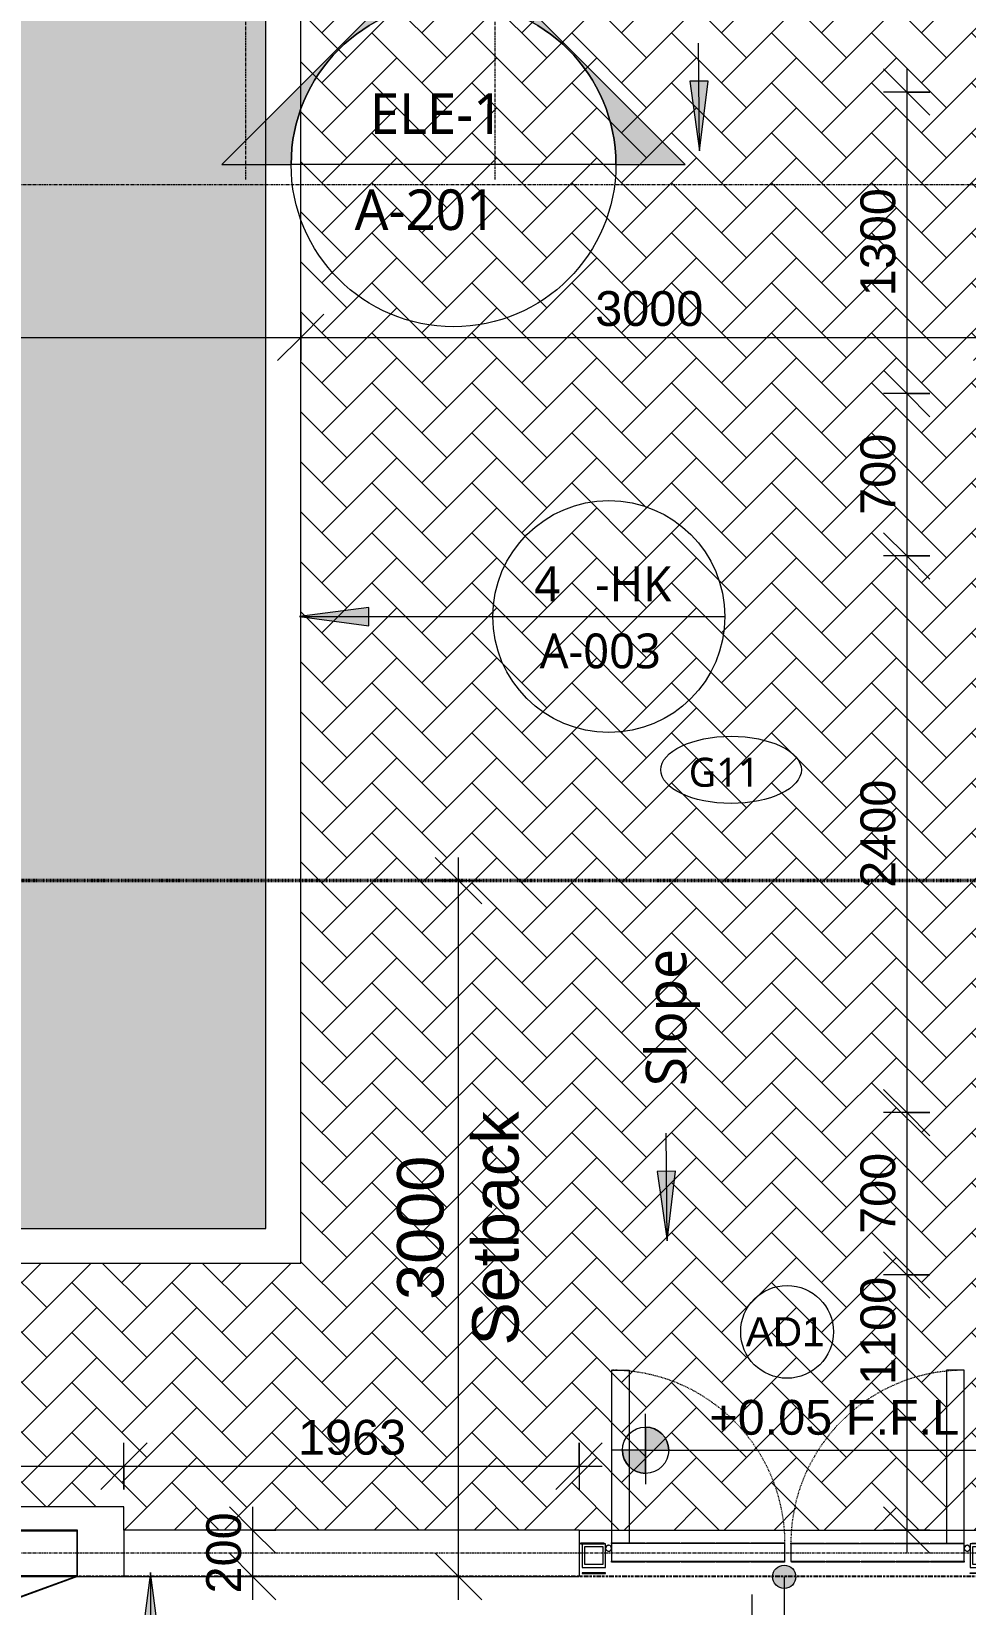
# Model space of a CAD drawing. Header units: millimetres. Extents: x -14329 to 996201, y -409013 to 338495.
# Drawn here: x -3837 to 189, y -18199 to -11417 of the extents above; entities that cross this region are included whole.
import ezdxf

# ---------------------------------------------------------------- set-up
doc = ezdxf.new("R2010")
doc.units = ezdxf.units.MM
for name, pattern in [('Dash', [6, 3, -3]), ('Dash dot2', [6, 3, -1.5, 0, -1.5]), ('Double dash', [55, 20, -5, 10, -5, 10, -5]), ('Grid Line', [22.225, 12.7, -3.175, 3.175, -3.175])]:
    doc.linetypes.add(name, pattern=pattern)
for name, color, linetype, lineweight in [('A-ANNO-DIMS', 211, 'Continuous', 9), ('A-ANNO-DIMS-100', 211, 'Continuous', 9), ('A-ANNO-NOTE', 131, 'Continuous', 9), ('A-DETL', 90, 'Continuous', 9), ('A-DOOR', 31, 'Continuous', 9), ('A-DOOR-IDEN', 31, 'Continuous', 18), ('A-FLOR', 192, 'Continuous', 9), ('A-FLOR-PATT', 8, 'Continuous', 9), ('A-WALL', 113, 'Continuous', 9), ('C-PROP-LINE', 91, 'Double dash', 25), ('G-ANNO-SYMB', 111, 'Continuous', 9), ('G-ANNO-TEXT', 231, 'Continuous', 9), ('Q-CASE', 31, 'Continuous', 9), ('S-COLS', 52, 'Continuous', 9), ('S-GRID', 1, 'Continuous', 9)]:
    doc.layers.add(name, color=color, linetype=linetype, lineweight=lineweight)
doc.styles.add('Arial_1', font='arial.ttf', dxfattribs={"height": 150})
doc.styles.add('Arial_3', font='arial.ttf', dxfattribs={"height": 200})
doc.styles.add('Arial_4', font='arial.ttf', dxfattribs={"height": 125})
doc.styles.add('Lucida Sans Unicode_1', font='l_10646.ttf', dxfattribs={"height": 175})
doc.styles.add('Lucida Sans Unicode_3', font='l_10646.ttf', dxfattribs={"height": 125})
doc.styles.add('Lucida Sans Unicode_4', font='l_10646.ttf', dxfattribs={"height": 150})
doc.dimstyles.new('100', dxfattribs={"dimscale": 304.8, "dimtxt": 153.03891, "dimasz": 0.656168, "dimexe": 0.328084, "dimexo": 0.0625, "dimgap": 0.016404, "dimtad": 1, "dimdec": 0, "dimzin": 0, "dimdsep": 46, "dimtxsty": 'Arial_1', "dimblk1": 'OBLIQUE', "dimblk2": 'OBLIQUE', "dimsah": 1, "dimcen": 0.09, "dimdle": 0.328084, "dimazin": 0, "dimtfac": 1, "dimtdec": 4, "dimtix": 1, "dimtmove": 0, "dimatfit": 3, "dimfxl": 0.328084, "dimfxlon": 1, "dimtvp": 1, "dimtolj": 1, "dimtzin": 0, "dimarcsym": 2})
doc.dimstyles.new('100_1', dxfattribs={"dimscale": 304.8, "dimtxt": 153.03891, "dimasz": 0.656168, "dimexe": 0.328084, "dimexo": 0.0625, "dimgap": 0.016404, "dimtad": 1, "dimdec": 0, "dimzin": 0, "dimdsep": 46, "dimtxsty": 'Arial_1', "dimblk1": 'OBLIQUE', "dimblk2": 'OBLIQUE', "dimsah": 1, "dimcen": 0.09, "dimdle": 0.328084, "dimazin": 0, "dimtfac": 1, "dimtdec": 4, "dimtix": 1, "dimtmove": 2, "dimatfit": 3, "dimfxl": 0.328084, "dimfxlon": 1, "dimtvp": 1, "dimtolj": 1, "dimtzin": 0, "dimarcsym": 2})
doc.dimstyles.new('Setback-dim', dxfattribs={"dimscale": 304.8, "dimtxt": 204.05188, "dimasz": 0.656168, "dimexe": 0.328084, "dimexo": 0.0625, "dimgap": 0.016404, "dimtad": 1, "dimdec": 0, "dimzin": 0, "dimdsep": 46, "dimtxsty": 'Arial_3', "dimblk1": 'OBLIQUE', "dimblk2": 'OBLIQUE', "dimsah": 1, "dimcen": 0.09, "dimdle": 0.328084, "dimazin": 0, "dimtfac": 1, "dimtdec": 4, "dimtix": 1, "dimtmove": 0, "dimatfit": 3, "dimfxl": 0.328084, "dimfxlon": 1, "dimtvp": 1, "dimtolj": 1, "dimtzin": 0, "dimarcsym": 2})

# ---------------------------------------------------------------- blocks, each defined once
blk = doc.blocks.new('Double_Gate_14354 - 12_ W x 7_ H-1332395-Ground Floor Lvl')
at = {"layer": 'A-DOOR'}
for p, q in [((-747.6, 985.8), (-747.6, 238.2)), ((-747.6, 985.8), (-671.4, 985.8)), ((-671.4, 985.8), (-671.4, 238.2)), ((773, 985.8), (696.8, 985.8)), ((696.8, 985.8), (696.8, 238.2)), ((773, 238.2), (773, 985.8)), ((-780.1, 240.5), (-881.7, 240.5)), ((-881.7, 240.5), (-881.7, 237.3)), ((-881.7, 237.3), (-780.1, 237.3)), ((-780.1, 237.3), (-780.1, 240.5)), ((-747.6, 241.4), (-602.6, 241.4)), ((-747.6, 238.2), (-747.6, 241.4)), ((-671.4, 238.2), (-747.6, 238.2)), ((-602.6, 238.2), (-747.6, 238.2)), ((0, 238.2), (-747.6, 238.2)), ((-747.6, 238.2), (-747.6, 162)), ((-602.6, 241.4), (-602.6, 238.2)), ((-597.6, 241.4), (-452.6, 241.4)), ((-597.6, 238.2), (-597.6, 241.4)), ((-452.6, 238.2), (-597.6, 238.2)), ((-452.6, 241.4), (-452.6, 238.2)), ((-447.6, 241.4), (-302.6, 241.4)), ((-447.6, 238.2), (-447.6, 241.4)), ((-302.6, 238.2), (-447.6, 238.2)), ((-302.6, 241.4), (-302.6, 238.2)), ((-297.6, 241.4), (-152.6, 241.4)), ((-297.6, 238.2), (-297.6, 241.4)), ((-152.6, 238.2), (-297.6, 238.2)), ((-152.6, 241.4), (-152.6, 238.2)), ((-147.6, 241.4), (-2.6, 241.4)), ((-147.6, 238.2), (-147.6, 241.4)), ((-2.6, 238.2), (-147.6, 238.2)), ((-2.6, 241.4), (-2.6, 238.2)), ((0, 162), (0, 238.2)), ((25.4, 240.5), (170.4, 240.5)), ((25.4, 237.3), (25.4, 240.5)), ((170.4, 237.3), (25.4, 237.3)), ((25.4, 237.3), (25.4, 161.1)), ((773, 237.3), (25.4, 237.3)), ((170.4, 240.5), (170.4, 237.3)), ((175.4, 240.5), (320.4, 240.5)), ((175.4, 237.3), (175.4, 240.5)), ((320.4, 237.3), (175.4, 237.3)), ((320.4, 240.5), (320.4, 237.3)), ((325.4, 240.5), (470.4, 240.5)), ((325.4, 237.3), (325.4, 240.5)), ((470.4, 237.3), (325.4, 237.3)), ((470.4, 240.5), (470.4, 237.3)), ((475.4, 240.5), (620.4, 240.5)), ((475.4, 237.3), (475.4, 240.5)), ((620.4, 237.3), (475.4, 237.3)), ((620.4, 240.5), (620.4, 237.3)), ((625.4, 240.5), (770.4, 240.5)), ((625.4, 237.3), (625.4, 240.5)), ((770.4, 237.3), (625.4, 237.3)), ((696.8, 238.2), (773, 238.2)), ((770.4, 240.5), (770.4, 237.3)), ((773, 161.1), (773, 237.3)), ((805.5, 237.3), (805.5, 240.5)), ((805.5, 240.5), (907.1, 240.5)), ((907.1, 237.3), (805.5, 237.3)), ((907.1, 240.5), (907.1, 237.3)), ((-747.6, 162), (-602.6, 162)), ((-747.6, 158.8), (-747.6, 162)), ((-747.6, 162), (0, 162)), ((-602.6, 158.8), (-747.6, 158.8)), ((-602.6, 162), (-602.6, 158.8)), ((-597.6, 162), (-452.6, 162)), ((-597.6, 158.8), (-597.6, 162)), ((-452.6, 158.8), (-597.6, 158.8)), ((-452.6, 162), (-452.6, 158.8)), ((-447.6, 162), (-302.6, 162)), ((-447.6, 158.8), (-447.6, 162)), ((-302.6, 158.8), (-447.6, 158.8)), ((-302.6, 162), (-302.6, 158.8)), ((-297.6, 162), (-152.6, 162)), ((-297.6, 158.8), (-297.6, 162)), ((-152.6, 158.8), (-297.6, 158.8)), ((-152.6, 162), (-152.6, 158.8)), ((-147.6, 162), (-2.6, 162)), ((-147.6, 158.8), (-147.6, 162)), ((-2.6, 158.8), (-147.6, 158.8)), ((-2.6, 162), (-2.6, 158.8)), ((25.4, 161.1), (773, 161.1)), ((28, 162), (173, 162)), ((28, 158.8), (28, 162)), ((173, 158.8), (28, 158.8)), ((173, 162), (173, 158.8)), ((178, 162), (323, 162)), ((178, 158.8), (178, 162)), ((323, 158.8), (178, 158.8)), ((323, 162), (323, 158.8)), ((328, 162), (473, 162)), ((328, 158.8), (328, 162)), ((473, 158.8), (328, 158.8)), ((473, 162), (473, 158.8)), ((478, 162), (623, 162)), ((478, 158.8), (478, 162)), ((623, 158.8), (478, 158.8)), ((623, 162), (623, 158.8)), ((628, 162), (773, 162)), ((628, 158.8), (628, 162)), ((773, 158.8), (628, 158.8)), ((773, 162), (773, 158.8)), ((-773, 111.9), (-874.6, 111.9)), ((-874.6, 111.9), (-874.6, 108.8)), ((-874.6, 108.8), (-773, 108.8)), ((-773, 108.8), (-773, 111.9)), ((798.4, 108.8), (798.4, 111.9)), ((798.4, 111.9), (900, 111.9)), ((900, 108.8), (798.4, 108.8)), ((900, 111.9), (900, 108.8))]:
    blk.add_line(p, q, dxfattribs=at)
at = {"layer": 'A-DOOR', "linetype": 'Dash'}
for centre, start, end in [((-747.6, 238.2), 360, 90), ((773, 238.2), 90, 180)]:
    blk.add_arc(centre, 747.6, start, end, dxfattribs=at)
at = {"layer": 'A-DOOR'}
for centre, start, end in [((-760.3, 218.3), 0, 180), ((-760.3, 218.3), 165, 180), ((-760.3, 218.3), 165, 180), ((-760.3, 218.3), 165, 180), ((-760.3, 218.3), 180, 360), ((-760.3, 218.3), 180, 225), ((-760.3, 218.3), 180, 225), ((-760.3, 218.3), 180, 225), ((-760.3, 218.3), 0, 135), ((-760.3, 218.3), 0, 135), ((-760.3, 218.3), 0, 135), ((-760.3, 218.3), 240, 330), ((-760.3, 218.3), 240, 330), ((-760.3, 218.3), 240, 330), ((-760.3, 218.3), 345, 360), ((-760.3, 218.3), 345, 360), ((-760.3, 218.3), 345, 360), ((785.7, 218.3), 360, 180), ((785.7, 218.3), 60, 180), ((785.7, 218.3), 60, 180), ((785.7, 218.3), 165, 180), ((785.7, 218.3), 180, 360), ((785.7, 218.3), 195, 315), ((785.7, 218.3), 195, 315), ((785.7, 218.3), 195, 315), ((785.7, 218.3), 60, 150), ((785.7, 218.3), 15, 45), ((785.7, 218.3), 15, 45), ((785.7, 218.3), 15, 45), ((785.7, 218.3), 330, 0), ((785.7, 218.3), 330, 360), ((785.7, 218.3), 345, 0)]:
    blk.add_arc(centre, 12.7, start, end, dxfattribs=at)
at = {"layer": 'S-COLS'}
for p, q in [((-874.6, 237.3), (-874.6, 135.7)), ((-773, 237.3), (-874.6, 237.3)), ((-862.8, 225.5), (-784.8, 225.5)), ((-862.8, 147.5), (-862.8, 225.5)), ((-784.8, 225.5), (-784.8, 147.5)), ((-773, 135.7), (-773, 237.3)), ((900, 237.3), (798.4, 237.3)), ((798.4, 237.3), (798.4, 135.7)), ((810.2, 147.5), (810.2, 225.5)), ((810.2, 225.5), (888.2, 225.5)), ((888.2, 225.5), (888.2, 147.5)), ((900, 135.7), (900, 237.3)), ((-874.6, 135.7), (-773, 135.7)), ((-784.8, 147.5), (-862.8, 147.5)), ((798.4, 135.7), (900, 135.7)), ((888.2, 147.5), (810.2, 147.5))]:
    blk.add_line(p, q, dxfattribs=at)
blk = doc.blocks.new('ONU - ONU-1657418-Ground Floor Lvl')
at = {"layer": 'Q-CASE'}
for p, q in [((-400, 100), (327.8, 364.9)), ((328.8, 362.1), (-399, 97.2)), ((327.8, 364.9), (328.8, 362.1)), ((-399, 97.2), (-400, 100)), ((400, 100), (-400, 100)), ((-400, 100), (-400, -100)), ((-396.6, -97), (-396.6, 97)), ((-396.6, 97), (396.2, 97)), ((396.2, 97), (396.2, -97)), ((400, -100), (400, 100)), ((-105.3, 33.2), (-105.3, -41.8)), ((-103.7, 33.2), (-105.3, 33.2)), ((-76.8, 33.2), (-103.7, -37.4)), ((-103.7, -37.4), (-103.7, 33.2)), ((-103.6, -41.8), (-75.9, 30.9)), ((-75.1, 33.2), (-76.8, 33.2)), ((-76.8, 33.2), (-75.1, 33.2)), ((-75.9, 30.9), (-48.2, -41.8)), ((-48.1, -37.4), (-75.1, 33.2)), ((-46.5, 33.2), (-48.1, 33.2)), ((-48.1, 33.2), (-48.1, -37.4)), ((-46.5, -41.8), (-46.5, 33.2)), ((-7.4, 33.2), (-25.2, -41.8)), ((-23.5, -42.2), (-6.5, 29.6)), ((-5.7, 33.2), (-7.4, 33.2)), ((-6.5, 29.6), (10.5, -41.8)), ((11.3, -38), (-5.7, 33.2)), ((28.3, 33.2), (11.3, -38)), ((12.2, -41.8), (29.2, 29.6)), ((30.1, 33.2), (28.3, 33.2)), ((29.2, 29.6), (46.2, -41.8)), ((47.9, -41.4), (30.1, 33.2)), ((-105.3, -41.8), (-103.6, -41.8)), ((-48.2, -41.8), (-46.5, -41.8)), ((-25.2, -41.8), (-23.5, -42.2)), ((10.5, -41.8), (12.2, -41.8)), ((46.2, -41.8), (47.9, -41.4)), ((-400, -100), (400, -100)), ((396.2, -97), (-396.6, -97))]:
    blk.add_line(p, q, dxfattribs=at)
blk.add_arc((-53.8, 118.6), 454.2, 357.65742, 36.92826, dxfattribs=at)
blk = doc.blocks.new('Family - ___-757194-Ground Floor Lvl')
at = {"layer": 'C-PROP-LINE'}
blk.add_line((323.6, -18077.8), (-7263.9, -18077.8), dxfattribs=at)
blk = doc.blocks.new('ELEVATION-TAG-2D - Name___Area_Vol_Perim-514128-Ground Floor Lvl')
at = {"layer": 'A-ANNO-NOTE'}
h = blk.add_hatch(color=256, dxfattribs=at)
edge = h.paths.add_edge_path()
edge.add_line((0, -9.991), (-9.991, 0))
edge.add_line((-9.991, 0), (-7, 0))
edge.add_arc((0, 0), 7, 180, 360)
edge.add_line((7, 0), (9.991, 0))
edge.add_line((9.991, 0), (0, -9.991))
for p, q in [((-7, 0), (-9.991, 0)), ((-9.991, 0), (0, -9.991)), ((-7, 0), (7, 0)), ((0, -9.991), (9.991, 0)), ((9.991, 0), (7, 0))]:
    blk.add_line(p, q, dxfattribs=at)
blk.add_circle((0, 0), 7, dxfattribs=at)
blk.add_arc((0, 0), 7, 180, 360, dxfattribs=at)
blk = doc.blocks.new('finishning tag - Name___Area_Vol_Perim-529287-Ground Floor Lvl')
at = {"layer": 'A-ANNO-NOTE'}
blk.add_ellipse((0, 0), major_axis=(3.03, 0), ratio=0.477888, dxfattribs=at)
blk = doc.blocks.new('DIMBLOCK20-Ground Floor Lvl')
at = {"layer": 'A-ANNO-DIMS-100', "transparency": 16777216}
for p, q in [((-7038.9, -12736.1), (-6938.9, -12636.1)), ((-7038.9, -12636.1), (-7038.9, -12836.1)), ((-7038.9, -12736.1), (-7038.9, -12636.1)), ((-2676.4, -12736.1), (-2576.4, -12636.1)), ((-2676.4, -12636.1), (-2676.4, -12836.1)), ((-2676.4, -12736.1), (-2676.4, -12636.1)), ((-7138.9, -12736.1), (-2676.4, -12736.1)), ((-7038.9, -12736.1), (-7138.9, -12836.1)), ((-2676.4, -12736.1), (-2776.4, -12836.1))]:
    blk.add_line(p, q, dxfattribs=at)
at = {"layer": 'A-ANNO-DIMS-100', "color": 0, "transparency": 16777216, "insert": (-5088.3, -12536.4), "char_height": 150, "width": 553.765, "attachment_point": 1, "line_spacing_factor": 0.941778, "style": 'Arial_1'}
blk.add_mtext('4363', dxfattribs=at)
blk = doc.blocks.new('_Oblique')
at = {"color": 0, "linetype": 'ByBlock', "lineweight": -2}
blk.add_line((-0.5, -0.5), (0.5, 0.5), dxfattribs=at)
blk = doc.blocks.new('DIMBLOCK21-Ground Floor Lvl')
at = {"layer": 'A-ANNO-DIMS-100', "transparency": 16777216}
for p, q in [((-2676.4, -12736.1), (-2576.4, -12636.1)), ((-2676.4, -12636.1), (-2676.4, -12836.1)), ((-2676.4, -12736.1), (-2676.4, -12636.1)), ((323.6, -12736.1), (423.6, -12636.1)), ((323.6, -12636.1), (323.6, -12836.1)), ((323.6, -12736.1), (323.6, -12636.1)), ((-2676.4, -12736.1), (-2776.4, -12836.1)), ((-2676.4, -12736.1), (323.6, -12736.1)), ((323.6, -12736.1), (223.6, -12836.1))]:
    blk.add_line(p, q, dxfattribs=at)
at = {"layer": 'A-ANNO-DIMS-100', "color": 0, "transparency": 16777216, "insert": (-1407.1, -12536.4), "char_height": 150, "width": 553.765, "attachment_point": 1, "line_spacing_factor": 0.941778, "style": 'Arial_1'}
blk.add_mtext('3000', dxfattribs=at)
blk = doc.blocks.new('SECTION-MARK-SETTING - Name___Area_Vol_Perim-646657-Ground Floor Lvl')
at = {"layer": 'A-ANNO-NOTE'}
blk.add_line((-5, 0), (5, 0), dxfattribs=at)
blk.add_circle((0, 0), 5, dxfattribs=at)
blk = doc.blocks.new('BEL-DOOR TAG - BEL-DOOR TAG-559591-Ground Floor Lvl')
at = {"layer": 'A-DOOR-IDEN'}
blk.add_circle((-0.464, 0.805), 2, dxfattribs=at)
blk = doc.blocks.new('DIMBLOCK45-Ground Floor Lvl')
at = {"layer": 'A-ANNO-DIMS-100', "transparency": 16777216}
for p, q in [((-1996.5, -15077.8), (-2096.5, -14977.8)), ((-1996.5, -18177.8), (-1996.5, -14977.8)), ((-2096.5, -15077.8), (-1896.5, -15077.8)), ((-1996.5, -15077.8), (-2096.5, -15077.8)), ((-1996.5, -15077.8), (-1896.5, -15177.8)), ((-1996.5, -18077.8), (-2096.5, -17977.8)), ((-2096.5, -18077.8), (-1896.5, -18077.8)), ((-1996.5, -18077.8), (-2096.5, -18077.8)), ((-1996.5, -18077.8), (-1896.5, -18177.8))]:
    blk.add_line(p, q, dxfattribs=at)
at = {"layer": 'A-ANNO-DIMS-100', "color": 0, "transparency": 16777216, "char_height": 200, "attachment_point": 1, "rotation": 90, "line_spacing_factor": 0.941778, "style": 'Arial_3'}
for s, insert, width in [('Setback', (-1937.2, -17081.7), 1209.243), ('3000', (-2261.1, -16885.5), 738.354)]:
    blk.add_mtext(s, dxfattribs=dict(at, insert=insert, width=width))
blk = doc.blocks.new('DIMBLOCK111-Ground Floor Lvl')
at = {"layer": 'A-ANNO-DIMS-100', "transparency": 16777216}
for p, q in [((-64, -11677.9), (-164, -11577.9)), ((-64, -11577.9), (-64, -12977.8)), ((36, -11677.9), (-164, -11677.9)), ((-64, -11677.9), (36, -11777.9)), ((-64, -11677.9), (36, -11677.9)), ((-64, -12977.8), (-164, -12877.8)), ((36, -12977.8), (-164, -12977.8)), ((-64, -12977.8), (36, -13077.8)), ((-64, -12977.8), (36, -12977.8))]:
    blk.add_line(p, q, dxfattribs=at)
at = {"layer": 'A-ANNO-DIMS-100', "color": 0, "transparency": 16777216, "insert": (-263.7, -12558.6), "char_height": 150, "width": 553.765, "attachment_point": 1, "rotation": 90, "line_spacing_factor": 0.941778, "style": 'Arial_1'}
blk.add_mtext('1300', dxfattribs=at)
blk = doc.blocks.new('DIMBLOCK112-Ground Floor Lvl')
at = {"layer": 'A-ANNO-DIMS-100', "transparency": 16777216}
for p, q in [((-64, -12977.8), (-164, -12877.8)), ((36, -12977.8), (-164, -12977.8)), ((-64, -12977.8), (-64, -13677.8)), ((-64, -12977.8), (36, -13077.8)), ((-64, -12977.8), (36, -12977.8)), ((-64, -13677.8), (-164, -13577.8)), ((36, -13677.8), (-164, -13677.8)), ((-64, -13677.8), (36, -13777.8)), ((-64, -13677.8), (36, -13677.8))]:
    blk.add_line(p, q, dxfattribs=at)
at = {"layer": 'A-ANNO-DIMS-100', "color": 0, "transparency": 16777216, "insert": (-263.7, -13500.9), "char_height": 150, "width": 415.324, "attachment_point": 1, "rotation": 90, "line_spacing_factor": 0.941778, "style": 'Arial_1'}
blk.add_mtext('700', dxfattribs=at)
blk = doc.blocks.new('DIMBLOCK113-Ground Floor Lvl')
at = {"layer": 'A-ANNO-DIMS-100', "transparency": 16777216}
for p, q in [((-64, -13677.8), (-164, -13577.8)), ((36, -13677.8), (-164, -13677.8)), ((-64, -13677.8), (-64, -16077.8)), ((-64, -13677.8), (36, -13777.8)), ((-64, -13677.8), (36, -13677.8)), ((-64, -16077.8), (-164, -15977.8)), ((36, -16077.8), (-164, -16077.8)), ((-64, -16077.8), (36, -16177.8)), ((-64, -16077.8), (36, -16077.8))]:
    blk.add_line(p, q, dxfattribs=at)
at = {"layer": 'A-ANNO-DIMS-100', "color": 0, "transparency": 16777216, "insert": (-263.7, -15108.6), "char_height": 150, "width": 553.765, "attachment_point": 1, "rotation": 90, "line_spacing_factor": 0.941778, "style": 'Arial_1'}
blk.add_mtext('2400', dxfattribs=at)
blk = doc.blocks.new('DIMBLOCK114-Ground Floor Lvl')
at = {"layer": 'A-ANNO-DIMS-100', "transparency": 16777216}
for p, q in [((-64, -16077.8), (-164, -15977.8)), ((36, -16077.8), (-164, -16077.8)), ((-64, -16077.8), (-64, -16777.8)), ((-64, -16077.8), (36, -16177.8)), ((-64, -16077.8), (36, -16077.8)), ((-64, -16777.8), (-164, -16677.8)), ((36, -16777.8), (-164, -16777.8)), ((-64, -16777.8), (36, -16877.8)), ((-64, -16777.8), (36, -16777.8))]:
    blk.add_line(p, q, dxfattribs=at)
at = {"layer": 'A-ANNO-DIMS-100', "color": 0, "transparency": 16777216, "insert": (-263.7, -16600.9), "char_height": 150, "width": 415.324, "attachment_point": 1, "rotation": 90, "line_spacing_factor": 0.941778, "style": 'Arial_1'}
blk.add_mtext('700', dxfattribs=at)
blk = doc.blocks.new('DIMBLOCK115-Ground Floor Lvl')
at = {"layer": 'A-ANNO-DIMS-100', "transparency": 16777216}
for p, q in [((-64, -16777.8), (-164, -16677.8)), ((36, -16777.8), (-164, -16777.8)), ((-64, -16777.8), (-64, -17977.8)), ((-64, -16777.8), (36, -16877.8)), ((-64, -16777.8), (36, -16777.8)), ((-64, -17877.8), (-164, -17777.8)), ((36, -17877.8), (-164, -17877.8)), ((-64, -17877.8), (36, -17977.8)), ((-64, -17877.8), (36, -17877.8))]:
    blk.add_line(p, q, dxfattribs=at)
at = {"layer": 'A-ANNO-DIMS-100', "color": 0, "transparency": 16777216, "insert": (-263.7, -17252), "char_height": 150, "width": 553.765, "attachment_point": 1, "rotation": 90, "line_spacing_factor": 0.941778, "style": 'Arial_1'}
blk.add_mtext('1100', dxfattribs=at)
blk = doc.blocks.new('125-lvl - BEL-LVL-1026112-Ground Floor Lvl')
at = {"layer": 'A-ANNO-NOTE'}
h = blk.add_hatch(color=256, dxfattribs=at)
edge = h.paths.add_edge_path()
edge.add_line((0, 0), (0, 1))
edge.add_arc((0, 0), 1, 0, 90, ccw=False)
edge.add_line((1, 0), (0, 0))
h = blk.add_hatch(color=256, dxfattribs=at)
edge = h.paths.add_edge_path()
edge.add_line((0, 0), (0, -1))
edge.add_arc((0, 0), 1, 180, 270, ccw=False)
edge.add_line((-1, 0), (0, 0))
for p, q in [((0, 0), (0, 1.576)), ((0, 1), (0, 0)), ((0, 0), (-1.454, 0)), ((0, 0), (-1, 0)), ((0, 0), (2.778, 0)), ((0, 0), (0, -1.457)), ((0, -1), (0, 0)), ((0, 0), (1, 0)), ((2.778, 0), (14.847, 0))]:
    blk.add_line(p, q, dxfattribs=at)
blk.add_circle((0, 0), 1, dxfattribs=at)
for start, end in [(0, 90), (180, 270)]:
    blk.add_arc((0, 0), 1, start, end, dxfattribs=at)
blk = doc.blocks.new('DIMBLOCK137-Ground Floor Lvl')
at = {"layer": 'A-ANNO-DIMS-100', "transparency": 16777216}
for p, q in [((-6838.9, -17602.2), (-6738.9, -17502.2)), ((-6838.9, -17502.2), (-6838.9, -17702.2)), ((-6838.9, -17602.2), (-6838.9, -17502.2)), ((-3438.9, -17602.2), (-3338.9, -17502.2)), ((-3438.9, -17702.2), (-3438.9, -17502.2)), ((-6938.9, -17602.2), (-3438.9, -17602.2)), ((-6838.9, -17602.2), (-6938.9, -17702.2)), ((-3438.9, -17602.2), (-3538.9, -17702.2)), ((-3438.9, -17602.2), (-3438.9, -17702.2))]:
    blk.add_line(p, q, dxfattribs=at)
at = {"layer": 'A-ANNO-DIMS-100', "color": 0, "transparency": 16777216, "insert": (-5369.6, -17402.5), "char_height": 150, "width": 553.765, "attachment_point": 1, "line_spacing_factor": 0.941778, "style": 'Arial_1'}
blk.add_mtext('3400', dxfattribs=at)
blk = doc.blocks.new('DIMBLOCK138-Ground Floor Lvl')
at = {"layer": 'A-ANNO-DIMS-100', "transparency": 16777216}
for p, q in [((-3438.9, -17602.2), (-3338.9, -17502.2)), ((-3438.9, -17702.2), (-3438.9, -17502.2)), ((-1476.4, -17602.2), (-1376.4, -17502.2)), ((-1476.4, -17502.2), (-1476.4, -17702.2)), ((-1476.4, -17602.2), (-1476.4, -17502.2)), ((-3438.9, -17602.2), (-3538.9, -17702.2)), ((-3438.9, -17602.2), (-1376.4, -17602.2)), ((-3438.9, -17602.2), (-3438.9, -17702.2)), ((-1476.4, -17602.2), (-1576.4, -17702.2))]:
    blk.add_line(p, q, dxfattribs=at)
at = {"layer": 'A-ANNO-DIMS-100', "color": 0, "transparency": 16777216, "insert": (-2688.3, -17402.5), "char_height": 150, "width": 553.765, "attachment_point": 1, "line_spacing_factor": 0.941778, "style": 'Arial_1'}
blk.add_mtext('1963', dxfattribs=at)
blk = doc.blocks.new('DIMBLOCK140-Ground Floor Lvl')
at = {"layer": 'A-ANNO-DIMS-100', "transparency": 16777216}
for p, q in [((-2884.2, -17877.8), (-2984.2, -17777.8)), ((-2884.2, -17777.8), (-2884.2, -18177.8)), ((-2784.2, -17877.8), (-2984.2, -17877.8)), ((-2884.2, -17877.8), (-2784.2, -17977.8)), ((-2884.2, -17877.8), (-2784.2, -17877.8)), ((-2884.2, -18077.8), (-2984.2, -17977.8)), ((-2784.2, -18077.8), (-2984.2, -18077.8)), ((-2884.2, -18077.8), (-2784.2, -18177.8)), ((-2884.2, -18077.8), (-2784.2, -18077.8))]:
    blk.add_line(p, q, dxfattribs=at)
at = {"layer": 'A-ANNO-DIMS-100', "color": 0, "transparency": 16777216, "insert": (-3084, -18150.9), "char_height": 150, "width": 415.324, "attachment_point": 1, "rotation": 90, "line_spacing_factor": 0.941778, "style": 'Arial_1'}
blk.add_mtext('200', dxfattribs=at)

msp = doc.modelspace()

# ---------------------------------------------------------------- hatches: boundary and pattern name
at = {"layer": 'A-ANNO-NOTE'}
msp.add_hatch(color=256, dxfattribs=at).paths.add_polyline_path([(-2682.305, -13939.302), (-2382.305, -13978.797), (-2382.305, -13899.806)])
h = msp.add_hatch(color=256, dxfattribs=at)
edge = h.paths.add_edge_path()
edge.add_arc((-592.207, -18079.067), 50, 0, 360)
at = {"layer": 'A-FLOR-PATT'}
h = msp.add_hatch(dxfattribs=at)
h.set_pattern_fill('FP_6', color=256, style=0, pattern_type=2)
h.set_pattern_definition([(0, (0, 0), (812.8, 203.2), [33.528, -576.072, 33.528, -576.072, -3251.2]), (0, (0, 0), (812.8, 203.2), [-1219.2, 33.528, -1185.672, 33.528, -576.072, -1422.4]), (0, (0, 0), (812.8, 203.2), [-3048, 33.528, -372.872, 33.528, -982.472]), (120, (304.8, 101.6), (-582.3764, 602.3054), [33.528, -576.072, 33.528, -576.072, -3251.2]), (120, (304.8, 101.6), (-582.3764, 602.3054), [-1219.2, 33.528, -1185.672, 33.528, -576.072, -1422.4]), (120, (304.8, 101.6), (-582.3764, 602.3054), [-3048, 33.528, -372.872, 33.528, -982.472]), (240, (406.4, 508), (-230.4236, -805.5054), [33.528, -576.072, 33.528, -576.072, -3251.2]), (240, (406.4, 508), (-230.4236, -805.5054), [-1219.2, 33.528, -1185.672, 33.528, -576.072, -1422.4]), (240, (406.4, 508), (-230.4236, -805.5054), [-3048, 33.528, -372.872, 33.528, -982.472])])
h.paths.add_polyline_path([(-7038.853, -16577.829), (-2826.351, -16577.829), (-2826.351, -11212.83), (-7038.853, -11212.83), (-7038.853, -14896.894)])
h.paths.add_polyline_path([(6736.147, -9862.83), (6736.147, 12922.171), (-4138.853, 12922.171), (-4138.853, 9972.171), (5886.147, 9972.171), (5886.147, -9862.83), (6031.269, -9862.83)])
h = msp.add_hatch(dxfattribs=at)
h.set_pattern_fill('FP_4', color=256, style=0, pattern_type=2)
h.set_pattern_definition([(45, (0, 0), (0, 215.5261), [457.2, -152.4]), (135, (107.76, 107.76), (1e-14, 215.5261), [457.2, -152.4])])
h.paths.add_polyline_path([(323.649, -17877.829), (323.649, -16777.849), (273.649, -16777.849), (273.649, -16077.849), (323.649, -16077.849), (323.649, -13677.849), (273.649, -13677.849), (273.649, -12977.849), (323.649, -12977.849), (323.649, -11677.869), (6736.147, -11677.869), (6736.147, -10012.83), (5736.147, -10012.83), (5736.147, -8377.83), (1035.647, -9578.114), (-1713.853, -9578.114), (-1713.853, -10212.83), (-2713.853, -10012.83), (-6038.853, -10012.83), (-7038.853, -10212.83), (-7038.853, -11062.83), (-2676.351, -11062.83), (-2676.351, -16727.829), (-6838.853, -16727.829), (-6838.853, -16827.83), (-6738.853, -16827.83), (-6738.853, -17627.83), (-6838.853, -17627.83), (-6838.853, -17777.829), (-3438.853, -17777.829), (-3438.853, -17877.829), (17.19, -17877.829)])
h.paths.add_polyline_path([(-6743.008, -17624.83), (-6741.853, -17624.83), (-6743.008, -16830.83), (-6838.853, -16830.83), (-6838.853, -16832.805), (-6743.008, -16832.805), (-6743.008, -17623.675)])
at = {"layer": 'G-ANNO-TEXT'}
for points in [[(-957.535, -11931.121), (-920.755, -11630.776), (-999.743, -11631.49)], [(-1097.535, -16631.121), (-1060.755, -16330.776), (-1139.743, -16331.49)], [(-3324.036, -18060.231), (-3363.532, -18360.231), (-3284.54, -18360.231)]]:
    msp.add_hatch(color=7, dxfattribs=at).paths.add_polyline_path(points)

# ---------------------------------------------------------------- linework, layer by layer
at = {"layer": 'A-ANNO-NOTE'}
for p, q in [((-2382.305, -13899.806), (-2682.305, -13939.302)), ((-2382.305, -13978.797), (-2382.305, -13899.806)), ((-2682.305, -13939.302), (-2382.305, -13978.797)), ((-2682.305, -13939.302), (-1848.261, -13939.302)), ((-592.207, -18079.067), (-592.207, -18880.038))]:
    msp.add_line(p, q, dxfattribs=at)
msp.add_circle((-592.207, -18079.067), 50, dxfattribs=at)
at = {"layer": 'A-DETL', "linetype": 'Dash dot2', "lineweight": 50}
msp.add_line((-7263.853, -15077.829), (3736.147, -15077.829), dxfattribs=at)
at = {"layer": 'A-FLOR'}
for p, q in [((-2676.351, -16727.829), (-2676.351, -11062.83)), ((-1476.351, -17877.829), (323.649, -17877.829))]:
    msp.add_line(p, q, dxfattribs=at)
at = {"layer": 'A-WALL'}
for p, q in [((-2826.351, -16577.829), (-2826.351, -11212.83)), ((-6713.149, -16577.829), (-2826.351, -16577.829)), ((-2676.351, -16727.829), (-6713.149, -16727.829)), ((-3438.853, -17777.829), (-4841.853, -17777.829)), ((-3438.853, -17877.829), (-3438.853, -17777.829)), ((-1476.351, -17877.829), (-3438.853, -17877.829)), ((-3438.853, -17877.829), (-3438.853, -18077.829)), ((-1476.351, -17877.829), (-1476.351, -18077.829)), ((-3638.853, -18077.829), (-1476.351, -18077.829))]:
    msp.add_line(p, q, dxfattribs=at)
at = {"layer": 'G-ANNO-SYMB'}
msp.add_line((-730.833, -19171.37), (-730.833, -18154.806), dxfattribs=at)
at = {"layer": 'G-ANNO-TEXT', "color": 7}
for p, q in [((-957.535, -11931.121), (-961.737, -11466.674)), ((-920.755, -11630.776), (-999.743, -11631.49)), ((-999.743, -11631.49), (-957.535, -11931.121)), ((-957.535, -11931.121), (-920.755, -11630.776)), ((-1097.535, -16631.121), (-1101.737, -16166.674)), ((-1060.755, -16330.776), (-1139.743, -16331.49)), ((-1139.743, -16331.49), (-1097.535, -16631.121)), ((-1097.535, -16631.121), (-1060.755, -16330.776)), ((-3324.036, -18060.231), (-3363.532, -18360.231)), ((-3284.54, -18360.231), (-3324.036, -18060.231)), ((-3324.036, -18060.231), (-3324.036, -19496.862))]:
    msp.add_line(p, q, dxfattribs=at)
at = {"layer": 'S-GRID', "linetype": 'Grid Line'}
for p, q in [((-2913.853, -12055.578), (-2913.853, 15091.43)), ((-1838.853, -12055.578), (-1838.853, 15091.43)), ((7895.601, -12077.869), (-11133.357, -12077.869)), ((7895.601, -17977.829), (-11133.357, -17977.829))]:
    msp.add_line(p, q, dxfattribs=at)

# ---------------------------------------------------------------- block references
at = {"layer": 'A-ANNO-NOTE', "xscale": 100, "yscale": 100, "zscale": 100, "rotation": 180}
msp.add_blockref('ELEVATION-TAG-2D - Name___Area_Vol_Perim-514128-Ground Floor Lvl', (-2017.945, -11989.906), dxfattribs=at)
at = {"layer": 'A-ANNO-NOTE', "xscale": 100, "yscale": 100, "zscale": 100}
for name, p in [('SECTION-MARK-SETTING - Name___Area_Vol_Perim-646657-Ground Floor Lvl', (-1348.261, -13939.302)), ('finishning tag - Name___Area_Vol_Perim-529287-Ground Floor Lvl', (-821.179, -14600.366)), ('125-lvl - BEL-LVL-1026112-Ground Floor Lvl', (-1189.937, -17533.425))]:
    msp.add_blockref(name, p, dxfattribs=at)
at = {"layer": 'A-DOOR'}
msp.add_blockref('Double_Gate_14354 - 12_ W x 7_ H-1332395-Ground Floor Lvl', (-589.051, -18174.227), dxfattribs=at)
at = {"layer": 'A-DOOR-IDEN', "xscale": 99.99999999999993, "yscale": 99.99999999999993, "zscale": 99.99999999999993}
msp.add_blockref('BEL-DOOR TAG - BEL-DOOR TAG-559591-Ground Floor Lvl', (-533.575, -17103.61), dxfattribs=at)
at = {"layer": 'C-PROP-LINE'}
msp.add_blockref('Family - ___-757194-Ground Floor Lvl', (0, 0), dxfattribs=at)
at = {"layer": 'Q-CASE', "rotation": 180}
msp.add_blockref('ONU - ONU-1657418-Ground Floor Lvl', (-4038.853, -17977.829), dxfattribs=at)

# ---------------------------------------------------------------- texts
at = {"layer": 'A-ANNO-NOTE', "attachment_point": 1}
for s, insert, char_height, width, style in [('ELE-1', (-2379.049, -11683.64), 175, 833.755, 'Lucida Sans Unicode_1'), ('A-201', (-2444.082, -12097.953), 175, 929.9575, 'Lucida Sans Unicode_1'), ('4', (-1669.782, -13723.087), 150, 160.3375, 'Lucida Sans Unicode_4'), ('-HK', (-1407.845, -13723.087), 150, 513.08, 'Lucida Sans Unicode_4'), ('A-003', (-1646.624, -14012.4), 150, 809.70437, 'Lucida Sans Unicode_4'), ('G11', (-1003.763, -14548.058), 125, 432.91125, 'Lucida Sans Unicode_3'), ('+0.05 F.F.L', (-915.179, -17316.556), 150, 1338.81813, 'Arial_1')]:
    msp.add_mtext(s, dxfattribs=dict(at, insert=insert, char_height=char_height, width=width, style=style))
at = {"layer": 'A-DOOR-IDEN', "lineweight": 9, "insert": (-757.828, -16960.001), "char_height": 125, "width": 424.89437, "attachment_point": 1, "style": 'Arial_4'}
msp.add_mtext('AD1', dxfattribs=at)
at = {"layer": 'G-ANNO-TEXT', "color": 7, "insert": (-1189.237, -15963.474), "char_height": 175, "width": 785.65375, "attachment_point": 1, "rotation": 90, "style": 'Lucida Sans Unicode_1'}
msp.add_mtext('Slope', dxfattribs=at)

# ---------------------------------------------------------------- dimensions: what is measured, and where the dimension line sits
at = {"layer": 'A-ANNO-DIMS'}
for base, p1, p2, override, picture, middle in [((-64.009, -12977.849), (35.991, -11677.869), (35.991, -12977.849), {"dimpost": '<>', "dimfxl": 1299.980353}, 'DIMBLOCK111-Ground Floor Lvl', (-145.646, -12327.859)), ((-64.009, -13677.849), (35.991, -12977.849), (35.991, -13677.849), {"dimpost": '<>', "dimfxl": 700}, 'DIMBLOCK112-Ground Floor Lvl', (-145.595, -13327.849)), ((-64.009, -16077.849), (35.991, -13677.849), (35.991, -16077.849), {"dimpost": '<>', "dimfxl": 2400}, 'DIMBLOCK113-Ground Floor Lvl', (-145.595, -14877.849)), ((-64.009, -16777.849), (35.991, -16077.849), (35.991, -16777.849), {"dimpost": '<>', "dimfxl": 700}, 'DIMBLOCK114-Ground Floor Lvl', (-145.595, -16427.849)), ((-2884.224, -18077.829), (-2784.224, -17877.829), (-2784.224, -18077.829), {"dimpost": '<>', "dimfxl": 200}, 'DIMBLOCK140-Ground Floor Lvl', (-2965.81, -17977.829))]:
    dim = msp.add_linear_dim(base=base, p1=p1, p2=p2, angle=90, dimstyle='100', override=override, dxfattribs=at)
    dim.commit()
    dim.dimension.update_dxf_attribs({"geometry": picture, "text_midpoint": middle})
for base, p1, p2, override, picture, middle in [((-2676.351, -12736.148), (-7038.853, -12636.148), (-2676.351, -12636.148), {"dimpost": '<>', "dimfxl": 4362.501968}, 'DIMBLOCK20-Ground Floor Lvl', (-4857.602, -12654.511)), ((323.649, -12736.148), (-2676.351, -12636.148), (323.649, -12636.148), {"dimpost": '<>', "dimfxl": 3000}, 'DIMBLOCK21-Ground Floor Lvl', (-1176.351, -12654.511)), ((-3438.853, -17602.245), (-6838.853, -17502.245), (-3438.853, -17702.245), {"dimpost": '<>', "dimfxl": 3405.877273}, 'DIMBLOCK137-Ground Floor Lvl', (-5138.853, -17520.608)), ((-1476.351, -17602.245), (-3438.853, -17702.245), (-1476.351, -17502.245), {"dimpost": '<>', "dimfxl": 1972.666716}, 'DIMBLOCK138-Ground Floor Lvl', (-2457.602, -17520.608))]:
    dim = msp.add_linear_dim(base=base, p1=p1, p2=p2, dimstyle='100', override=override, dxfattribs=at)
    dim.commit()
    dim.dimension.update_dxf_attribs({"geometry": picture, "text_midpoint": middle})
dim = msp.add_linear_dim(base=(-1996.471, -15077.829), p1=(-2096.471, -18077.829), p2=(-2096.471, -15077.829), angle=90, text='<>\\XSetback', dimstyle='Setback-dim', override={"dimpost": '<>', "dimfxl": 3000}, dxfattribs=at)
dim.commit()
dim.dimension.update_dxf_attribs({"geometry": 'DIMBLOCK45-Ground Floor Lvl', "text_midpoint": (-1996.471, -16577.829)})
dim = msp.add_linear_dim(base=(-64.009, -17877.829), p1=(35.991, -16777.849), p2=(35.991, -17877.829), angle=90, dimstyle='100_1', override={"dimpost": '<>', "dimfxl": 1099.980353}, dxfattribs=at)
dim.commit()
dim.dimension.update_dxf_attribs({"geometry": 'DIMBLOCK115-Ground Floor Lvl', "text_midpoint": (-163.743, -16975.122), "dimtype": 160, "text_rotation": 90})

doc.saveas('drawing.dxf')
